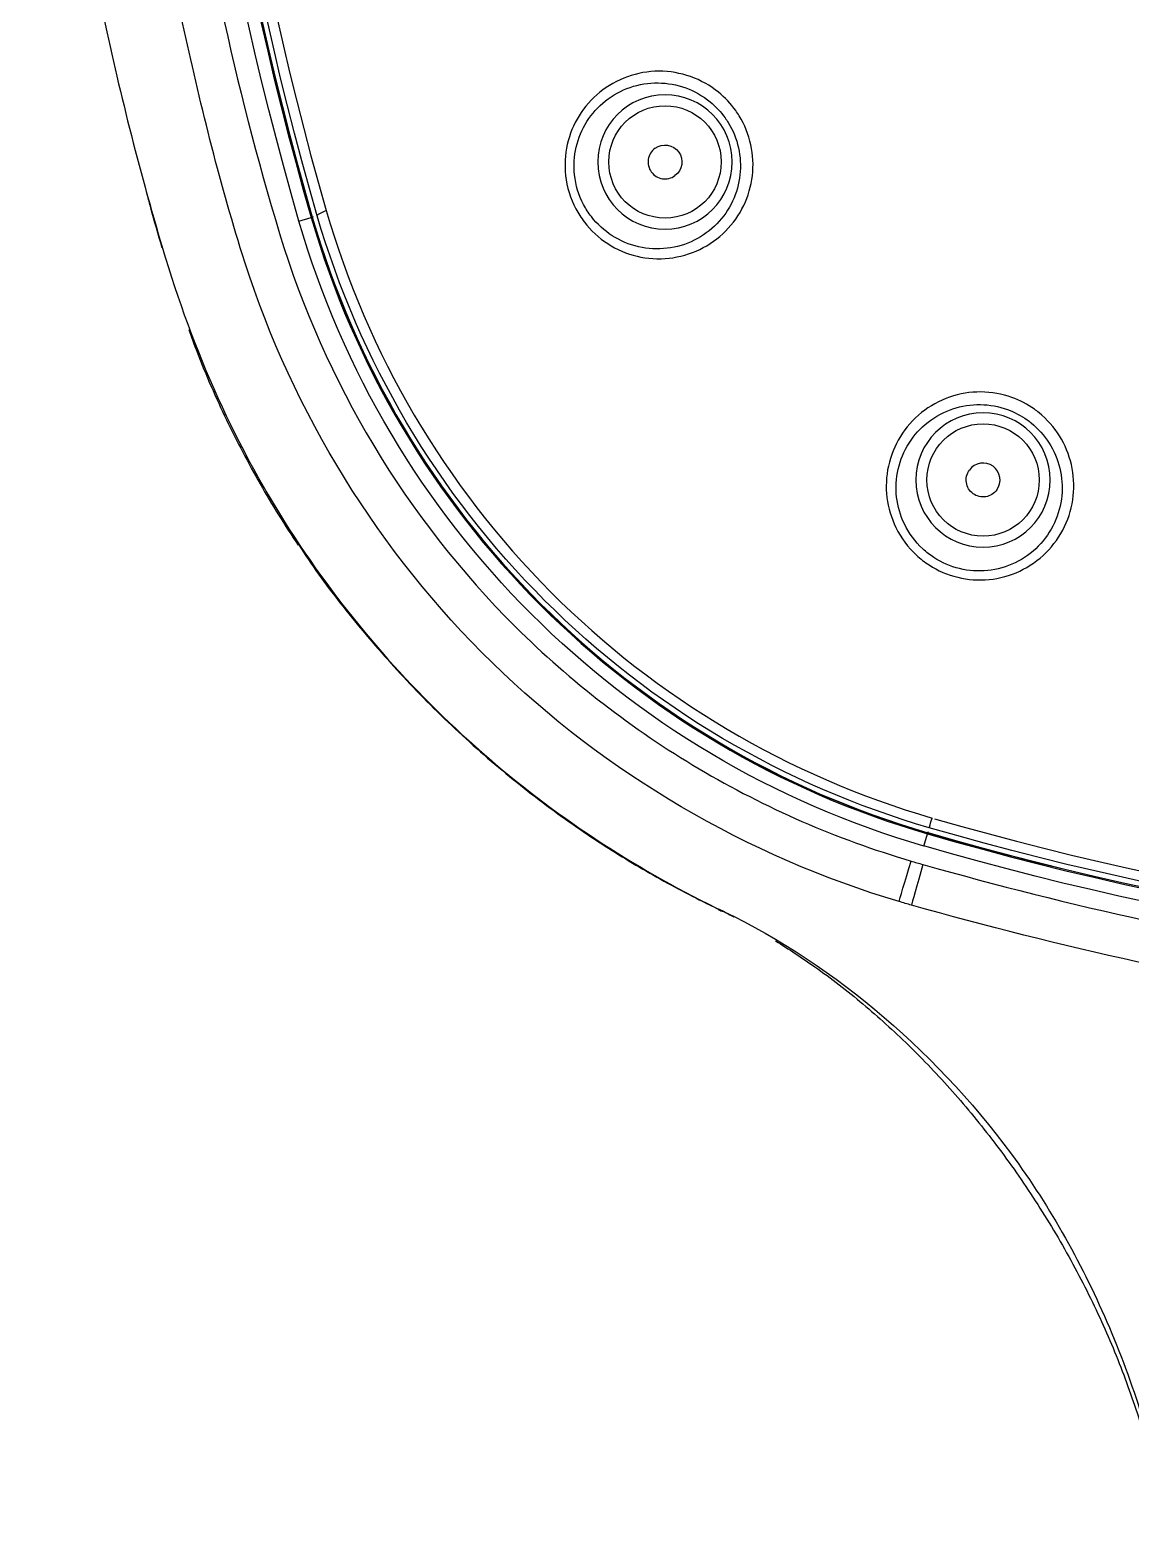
# Model space of a CAD drawing. Extents: x 14808 to 20058, y -13198 to -11680.
# Drawn here: x 18634.46 to 18640.96, y -12292.42 to -12283.53 of the extents above; entities that cross this region are included whole.
import ezdxf

# ---------------------------------------------------------------- set-up
doc = ezdxf.new("R2010")
doc.units = 0
doc.header["$LTSCALE"] = 7
doc.header["$MEASUREMENT"] = 0
doc.linetypes.add('CENTER', pattern=[2, 1.25, -0.25, 0.25, -0.25])
doc.layers.add('1', color=1, linetype='CENTER')

msp = doc.modelspace()

# ---------------------------------------------------------------- linework, layer by layer
at = {"layer": '1', "color": 7, "linetype": 'Continuous'}
for p, q in [((18636.0521, -12284.6559), (18636.1241, -12284.635)), ((18636.1287, -12284.6336), (18636.1241, -12284.635)), ((18636.1357, -12284.6316), (18636.1309, -12284.633)), ((18639.742, -12288.3457), (18639.7629, -12288.2737)), ((18639.7642, -12288.2691), (18639.7629, -12288.2737)), ((18639.7662, -12288.2621), (18639.7648, -12288.2669))]:
    msp.add_line(p, q, dxfattribs=at)
at = {"layer": '1', "color": 3, "linetype": 'Continuous', "extrusion": (0, 0, -1)}
for centre in [(-18638.2132, -12284.3068), (-18640.0911, -12286.1846)]:
    msp.add_circle(centre, 0.3967, dxfattribs=at)
at = {"layer": '1', "color": 3, "linetype": 'Continuous'}
for centre in [(18638.2132, -12284.3068), (18640.0911, -12286.1846)]:
    msp.add_circle(centre, 0.3317, dxfattribs=at)
at = {"layer": '1', "color": 7, "linetype": 'Continuous', "extrusion": (0, 0, -1)}
for centre, radius, start, end in [((-18654.4553, -12279.3175), 19.1618, 343.82384, 16.17616), ((-18654.4553, -12279.3175), 19.082, 343.82384, 16.17616), ((-18638.2132, -12284.3068), 0.1, 54, 234), ((-18641.2497, -12283.1482), 5.4118, 286.17616, 343.82384), ((-18641.2497, -12283.1482), 5.332, 286.17616, 343.82384), ((-18645.0803, -12269.9425), 19.082, 253.82384, 286.17616), ((-18645.0803, -12269.9425), 19.1618, 253.82384, 286.17616)]:
    msp.add_arc(centre, radius, start, end, dxfattribs=at)
at = {"layer": '1', "color": 7, "linetype": 'Continuous'}
for centre, radius, start, end in [((18654.4553, -12279.3175), 19.0868, 163.82384, 196.17616), ((18654.4553, -12279.3175), 19.0798, 163.82384, 196.17616), ((18641.2497, -12283.1482), 5.3368, 196.17616, 253.82384), ((18641.2497, -12283.1482), 5.3298, 196.17616, 253.82384), ((18640.0911, -12286.1846), 0.1, 324, 144), ((18645.0803, -12269.9425), 19.0868, 253.82384, 286.17616), ((18645.0803, -12269.9425), 19.0798, 253.82384, 286.17616)]:
    msp.add_arc(centre, radius, start, end, dxfattribs=at)
for points in [[(18636.16, -12284.6245), (18635.1593, -12281.1747), (18635.1593, -12277.4603), (18636.16, -12274.0105)], [(18636.213, -12274.0422), (18635.222, -12277.4661), (18635.222, -12281.1689), (18636.213, -12284.5928)], [(18638.1544, -12284.2259), (18638.1438, -12284.2336), (18638.1257, -12284.2532), (18638.1119, -12284.2907), (18638.1134, -12284.3307), (18638.1302, -12284.3671), (18638.1596, -12284.3942), (18638.1971, -12284.4081), (18638.2371, -12284.4065), (18638.2614, -12284.3954), (18638.272, -12284.3877)], [(18636.1599, -12284.6242), (18636.1582, -12284.6194), (18636.1821, -12284.6071), (18636.213, -12284.5928)], [(18640.172, -12286.2434), (18640.1643, -12286.254), (18640.1447, -12286.2721), (18640.1071, -12286.286), (18640.0671, -12286.2844), (18640.0307, -12286.2676), (18640.0036, -12286.2382), (18639.9897, -12286.2007), (18639.9913, -12286.1607), (18640.0025, -12286.1364), (18640.0102, -12286.1258)], [(18636.0525, -12286.5668), (18636.0535, -12286.5681), (18636.0549, -12286.5691), (18636.0568, -12286.5698)], [(18639.7733, -12288.2378), (18639.7732, -12288.2381), (18639.7805, -12288.2127), (18639.7899, -12288.1804)], [(18639.805, -12288.1848), (18643.2289, -12289.1758), (18646.9317, -12289.1758), (18650.3556, -12288.1848)], [(18650.3873, -12288.2378), (18646.9375, -12289.2385), (18643.2231, -12289.2385), (18639.7733, -12288.2378)], [(18639.595, -12288.6735), (18639.5977, -12288.6643), (18639.6304, -12288.5538), (18639.6656, -12288.4344)], [(18639.6656, -12288.4344), (18639.6891, -12288.4414), (18639.7126, -12288.4482), (18639.7361, -12288.4548)], [(18639.7362, -12288.4547), (18639.7022, -12288.5746), (18639.6708, -12288.6856), (18639.6682, -12288.6946)], [(18638.5288, -12288.7158), (18638.5591, -12288.7313), (18638.5893, -12288.7472), (18638.6194, -12288.7634)], [(18638.5292, -12288.7217), (18638.5383, -12288.7267), (18638.5483, -12288.73), (18638.5591, -12288.7316)]]:
    msp.add_open_spline(points, degree=3, dxfattribs=at)
for points, knots in [([(18634.468, -12279.3175), (18634.4648, -12280.5681), (18634.5818, -12281.8224), (18634.9088, -12283.5243), (18635.016, -12283.9925), (18635.1433, -12284.4558)], [0, 0, 0, 0, 0.72259, 0.72259, 1, 1, 1, 1]), ([(18639.595, -12288.6735), (18638.7007, -12288.409), (18637.8609, -12287.9164), (18636.5266, -12286.6124), (18636.0189, -12285.7935), (18635.5889, -12284.4499), (18635.4761, -12283.9888), (18635.2721, -12283.0676), (18635.1869, -12282.6036), (18634.982, -12281.2017), (18634.9141, -12280.2502), (18634.9149, -12279.3175)], [0, 0, 0, 0, 0.25, 0.25, 0.5, 0.5, 0.625, 0.625, 0.75, 0.75, 1, 1, 1, 1]), ([(18635.1602, -12279.3178), (18635.1592, -12280.2381), (18635.2245, -12281.1492), (18635.4834, -12282.9532), (18635.6708, -12283.851), (18636.2041, -12285.6084), (18636.6876, -12286.4125), (18637.6547, -12287.3732), (18638.0224, -12287.6576), (18638.8069, -12288.1217), (18639.2236, -12288.3039), (18639.6656, -12288.4344)], [0, 0, 0, 0, 0.25, 0.25, 0.5, 0.5, 0.75, 0.75, 0.875, 0.875, 1, 1, 1, 1]), ([(18635.1433, -12284.4558), (18635.1818, -12284.5959), (18635.2221, -12284.7355), (18635.4464, -12285.4742), (18635.7072, -12286.049), (18636.0573, -12286.5707)], [0, 0, 0, 0, 0.188429, 0.188429, 1, 1, 1, 1]), ([(18635.1449, -12284.4585), (18635.1549, -12284.4981), (18635.1854, -12284.6162), (18635.2192, -12284.7334), (18635.2428, -12284.8112)], [0, 0, 0, 0, 0.333833, 1, 1, 1, 1]), ([(18639.7733, -12288.2378), (18638.9152, -12287.9889), (18638.1341, -12287.5272), (18636.8707, -12286.2637), (18636.4089, -12285.4826), (18636.16, -12284.6245)], [0, 0, 0, 0, 0.5, 0.5, 1, 1, 1, 1]), ([(18636.2131, -12284.5928), (18636.456, -12285.4372), (18636.9144, -12286.2197), (18638.165, -12287.4741), (18638.9393, -12287.933), (18639.7899, -12288.1804)], [0, 0, 0, 0, 0.5, 0.5, 1, 1, 1, 1]), ([(18635.4012, -12285.296), (18635.4172, -12285.3409), (18635.4839, -12285.5222), (18635.6185, -12285.8298), (18635.8184, -12286.2107), (18635.9683, -12286.4517), (18636.0477, -12286.5696)], [0, 0, 0, 0, 0.099828, 0.404104, 0.701874, 1, 1, 1, 1]), ([(18636.0505, -12286.5676), (18636.0882, -12286.626), (18636.2071, -12286.802), (18636.4312, -12287.0845), (18636.7279, -12287.4176), (18637.0532, -12287.7343), (18637.4001, -12288.0253), (18637.7425, -12288.2746), (18638.0824, -12288.487), (18638.342, -12288.6274), (18638.4917, -12288.7013), (18638.53, -12288.7198)], [0, 0, 0, 0, 0.061655, 0.18866, 0.320868, 0.460034, 0.59462, 0.727912, 0.843217, 0.959923, 1, 1, 1, 1]), ([(18636.0574, -12286.5707), (18636.3752, -12287.0442), (18636.7482, -12287.4627), (18637.5966, -12288.1928), (18638.0745, -12288.502), (18638.5591, -12288.7316)], [0, 0, 0, 0, 0.5, 0.5, 1, 1, 1, 1]), ([(18639.7362, -12288.4547), (18641.476, -12288.9475), (18643.271, -12289.2377), (18646.8896, -12289.2376), (18648.6845, -12288.9475), (18650.4244, -12288.4547)], [0, 0, 0, 0, 0.5, 0.5, 1, 1, 1, 1]), ([(18638.5591, -12288.7316), (18639.2217, -12289.0502), (18639.8453, -12289.5847), (18640.5294, -12290.545), (18640.7161, -12290.8941), (18641.0141, -12291.6203), (18641.1304, -12292.0133), (18641.1868, -12292.3966)], [0, 0, 0, 0, 0.5, 0.5, 0.75, 0.75, 1, 1, 1, 1]), ([(18639.6685, -12288.6947), (18639.644, -12288.6878), (18639.6195, -12288.6807), (18639.595, -12288.6735), (18639.595, -12288.6735), (18639.595, -12288.6735), (18639.595, -12288.6735)], [0, 0, 0, 0, 0.999804, 0.999804, 0.999804, 1, 1, 1, 1]), ([(18650.4924, -12288.6946), (18648.73, -12289.1945), (18646.9124, -12289.483), (18643.2482, -12289.483), (18641.4306, -12289.1945), (18639.6682, -12288.6946)], [0, 0, 0, 0, 0.5, 0.5, 1, 1, 1, 1]), ([(18638.8658, -12288.9058), (18638.9442, -12288.9543), (18639.1199, -12289.0698), (18639.3836, -12289.2741), (18639.6555, -12289.5204), (18639.915, -12289.7932), (18640.1612, -12290.0933), (18640.3914, -12290.4191), (18640.6005, -12290.7651), (18640.7825, -12291.1241), (18640.9329, -12291.4864), (18641.0454, -12291.8227), (18641.1239, -12292.135), (18641.1593, -12292.3269), (18641.1739, -12292.4248)], [0, 0, 0, 0, 0.067023, 0.152331, 0.237387, 0.324711, 0.413983, 0.504918, 0.59816, 0.690099, 0.778856, 0.865018, 0.931462, 1, 1, 1, 1])]:
    msp.add_open_spline(points, degree=3, knots=knots, dxfattribs=at)
at = {"layer": '1', "color": 3, "linetype": 'Continuous'}
for points, knots in [([(18638.6307, -12284.0037), (18638.638, -12284.0139), (18638.6449, -12284.0244), (18638.6515, -12284.0351), (18638.6835, -12284.0873), (18638.707, -12284.1457), (18638.7201, -12284.2054), (18638.7332, -12284.2649), (18638.7362, -12284.3274), (18638.7292, -12284.3878), (18638.7221, -12284.4486), (18638.7045, -12284.5088), (18638.6781, -12284.5637), (18638.6512, -12284.6194), (18638.6146, -12284.6711), (18638.571, -12284.7148), (18638.527, -12284.759), (18638.4747, -12284.7962), (18638.4184, -12284.8232), (18638.3617, -12284.8505), (18638.2995, -12284.8683), (18638.2369, -12284.8751), (18638.1743, -12284.8819), (18638.1095, -12284.8779), (18638.048, -12284.8632), (18637.987, -12284.8487), (18637.9276, -12284.8233), (18637.8748, -12284.789), (18637.8226, -12284.7552), (18637.7755, -12284.7118), (18637.7374, -12284.6624), (18637.7183, -12284.6375), (18637.7012, -12284.6109), (18637.6866, -12284.5832), (18637.6546, -12284.5226), (18637.6337, -12284.4548), (18637.6261, -12284.3867), (18637.6193, -12284.326), (18637.6229, -12284.2633), (18637.6363, -12284.2038), (18637.6498, -12284.1441), (18637.6736, -12284.0859), (18637.7058, -12284.0341), (18637.7384, -12283.9816), (18637.7803, -12283.9341), (18637.8281, -12283.8953), (18637.8766, -12283.856), (18637.9325, -12283.8246), (18637.9912, -12283.8036), (18638.0505, -12283.7824), (18638.1144, -12283.7712), (18638.1775, -12283.7711), (18638.2406, -12283.7709), (18638.3048, -12283.7818), (18638.3645, -12283.803), (18638.4236, -12283.8239), (18638.48, -12283.8555), (18638.5289, -12283.8952), (18638.5674, -12283.9264), (18638.602, -12283.9633), (18638.6307, -12284.0037)], [0, 0, 0, 0, 0.010627, 0.010627, 0.010627, 0.063277, 0.063277, 0.063277, 0.115741, 0.115741, 0.115741, 0.168597, 0.168597, 0.168597, 0.222192, 0.222192, 0.222192, 0.276528, 0.276528, 0.276528, 0.331298, 0.331298, 0.331298, 0.386044, 0.386044, 0.386044, 0.440356, 0.440356, 0.440356, 0.494021, 0.494021, 0.494021, 0.520709, 0.520709, 0.520709, 0.579872, 0.579872, 0.579872, 0.632516, 0.632516, 0.632516, 0.685455, 0.685455, 0.685455, 0.739042, 0.739042, 0.739042, 0.7934, 0.7934, 0.7934, 0.848304, 0.848304, 0.848304, 0.903209, 0.903209, 0.903209, 0.957503, 0.957503, 0.957503, 1, 1, 1, 1]), ([(18638.5684, -12284.0471), (18638.5433, -12284.0117), (18638.5132, -12283.9794), (18638.4797, -12283.9519), (18638.4371, -12283.9168), (18638.3879, -12283.8887), (18638.3363, -12283.8699), (18638.2839, -12283.8507), (18638.2276, -12283.8405), (18638.1721, -12283.84), (18638.1164, -12283.8394), (18638.0599, -12283.8485), (18638.0073, -12283.8665), (18637.955, -12283.8844), (18637.9051, -12283.9117), (18637.8617, -12283.946), (18637.8188, -12283.9799), (18637.7811, -12284.0218), (18637.7517, -12284.0682), (18637.7226, -12284.1142), (18637.7009, -12284.1659), (18637.6885, -12284.2192), (18637.6762, -12284.2722), (18637.6728, -12284.3283), (18637.6787, -12284.3826), (18637.6854, -12284.4436), (18637.704, -12284.5043), (18637.7327, -12284.5586), (18637.7458, -12284.5834), (18637.7612, -12284.6072), (18637.7783, -12284.6294), (18637.8125, -12284.6735), (18637.8549, -12284.7123), (18637.9017, -12284.7423), (18637.9491, -12284.7727), (18638.0024, -12284.795), (18638.0569, -12284.8076), (18638.1118, -12284.8202), (18638.1696, -12284.8233), (18638.2253, -12284.8167), (18638.2809, -12284.8102), (18638.3359, -12284.7938), (18638.386, -12284.769), (18638.4354, -12284.7445), (18638.4813, -12284.7111), (18638.5198, -12284.6715), (18638.5576, -12284.6327), (18638.5894, -12284.5868), (18638.6125, -12284.5375), (18638.6351, -12284.4891), (18638.65, -12284.4361), (18638.6558, -12284.3827), (18638.6615, -12284.3299), (18638.6585, -12284.2753), (18638.6468, -12284.2232), (18638.6351, -12284.1711), (18638.6145, -12284.1201), (18638.5865, -12284.0745), (18638.5808, -12284.0652), (18638.5748, -12284.056), (18638.5684, -12284.0471)], [0, 0, 0, 0, 0.041909, 0.041909, 0.041909, 0.09562, 0.09562, 0.09562, 0.150202, 0.150202, 0.150202, 0.205052, 0.205052, 0.205052, 0.259577, 0.259577, 0.259577, 0.313483, 0.313483, 0.313483, 0.366837, 0.366837, 0.366837, 0.419959, 0.419959, 0.419959, 0.479709, 0.479709, 0.479709, 0.506662, 0.506662, 0.506662, 0.560861, 0.560861, 0.560861, 0.615667, 0.615667, 0.615667, 0.670809, 0.670809, 0.670809, 0.725814, 0.725814, 0.725814, 0.780165, 0.780165, 0.780165, 0.833521, 0.833521, 0.833521, 0.885888, 0.885888, 0.885888, 0.937666, 0.937666, 0.937666, 0.989529, 0.989529, 0.989529, 1, 1, 1, 1]), ([(18640.3941, -12285.7671), (18640.4034, -12285.7737), (18640.4126, -12285.7806), (18640.4214, -12285.7878), (18640.4688, -12285.8262), (18640.5102, -12285.8731), (18640.5424, -12285.9246), (18640.5748, -12285.9765), (18640.5988, -12286.0345), (18640.6125, -12286.0939), (18640.6264, -12286.1542), (18640.6301, -12286.2175), (18640.6235, -12286.2788), (18640.6168, -12286.3411), (18640.5992, -12286.403), (18640.5722, -12286.4594), (18640.545, -12286.5163), (18640.5074, -12286.5693), (18640.4626, -12286.6139), (18640.418, -12286.6583), (18640.3648, -12286.6956), (18640.3075, -12286.7225), (18640.251, -12286.7491), (18640.1889, -12286.7663), (18640.1264, -12286.7724), (18640.0649, -12286.7785), (18640.0014, -12286.774), (18639.9412, -12286.7593), (18639.8816, -12286.7447), (18639.8237, -12286.7197), (18639.7722, -12286.6864), (18639.746, -12286.6694), (18639.7211, -12286.6501), (18639.6981, -12286.6289), (18639.648, -12286.5827), (18639.6059, -12286.5262), (18639.576, -12286.4651), (18639.5489, -12286.4098), (18639.531, -12286.3492), (18639.5236, -12286.2883), (18639.516, -12286.2267), (18639.519, -12286.163), (18639.5322, -12286.1024), (18639.5456, -12286.0412), (18639.5697, -12285.9816), (18639.6026, -12285.9283), (18639.6357, -12285.8748), (18639.6786, -12285.8262), (18639.7278, -12285.7868), (18639.7768, -12285.7474), (18639.8336, -12285.716), (18639.8933, -12285.6954), (18639.9523, -12285.6749), (18640.0159, -12285.6644), (18640.0787, -12285.6649), (18640.1405, -12285.6654), (18640.2032, -12285.6766), (18640.2615, -12285.6977), (18640.3084, -12285.7146), (18640.3535, -12285.7382), (18640.3941, -12285.7671)], [0, 0, 0, 0, 0.009714, 0.009714, 0.009714, 0.062135, 0.062135, 0.062135, 0.114945, 0.114945, 0.114945, 0.168591, 0.168591, 0.168591, 0.223122, 0.223122, 0.223122, 0.278131, 0.278131, 0.278131, 0.332972, 0.332972, 0.332972, 0.387132, 0.387132, 0.387132, 0.440475, 0.440475, 0.440475, 0.493236, 0.493236, 0.493236, 0.519838, 0.519838, 0.519838, 0.578729, 0.578729, 0.578729, 0.631908, 0.631908, 0.631908, 0.685783, 0.685783, 0.685783, 0.740271, 0.740271, 0.740271, 0.795098, 0.795098, 0.795098, 0.849817, 0.849817, 0.849817, 0.903969, 0.903969, 0.903969, 0.957304, 0.957304, 0.957304, 1, 1, 1, 1]), ([(18640.3507, -12285.8294), (18640.3152, -12285.8042), (18640.2758, -12285.7836), (18640.2349, -12285.7687), (18640.184, -12285.7501), (18640.1292, -12285.7401), (18640.0752, -12285.7393), (18640.0202, -12285.7384), (18639.9644, -12285.7471), (18639.9125, -12285.7645), (18639.8598, -12285.7821), (18639.8097, -12285.8092), (18639.7661, -12285.8433), (18639.7223, -12285.8776), (18639.6839, -12285.92), (18639.6541, -12285.9669), (18639.6244, -12286.0138), (18639.6025, -12286.0664), (18639.5901, -12286.1206), (18639.5778, -12286.1743), (18639.5746, -12286.231), (18639.5808, -12286.286), (18639.587, -12286.3404), (18639.6026, -12286.3946), (18639.6265, -12286.4442), (18639.6529, -12286.4989), (18639.6903, -12286.5497), (18639.7351, -12286.5912), (18639.7556, -12286.6102), (18639.7778, -12286.6275), (18639.8013, -12286.6428), (18639.8473, -12286.6727), (18639.8992, -12286.6952), (18639.9526, -12286.7081), (18640.0064, -12286.7212), (18640.0633, -12286.7251), (18640.1183, -12286.7194), (18640.1741, -12286.7136), (18640.2295, -12286.6979), (18640.2797, -12286.6738), (18640.3305, -12286.6494), (18640.3775, -12286.6157), (18640.4169, -12286.5757), (18640.4562, -12286.5357), (18640.4889, -12286.4883), (18640.5124, -12286.4375), (18640.5356, -12286.3873), (18640.5505, -12286.3324), (18640.5557, -12286.2773), (18640.5608, -12286.2232), (18640.5568, -12286.1675), (18640.544, -12286.1146), (18640.5314, -12286.0626), (18640.5099, -12286.012), (18640.4811, -12285.9666), (18640.4526, -12285.9218), (18640.4162, -12285.881), (18640.3747, -12285.8475), (18640.3669, -12285.8412), (18640.3589, -12285.8352), (18640.3507, -12285.8294)], [0, 0, 0, 0, 0.042057, 0.042057, 0.042057, 0.09464, 0.09464, 0.09464, 0.148207, 0.148207, 0.148207, 0.202593, 0.202593, 0.202593, 0.257356, 0.257356, 0.257356, 0.312016, 0.312016, 0.312016, 0.366236, 0.366236, 0.366236, 0.419871, 0.419871, 0.419871, 0.47934, 0.47934, 0.47934, 0.506206, 0.506206, 0.506206, 0.559494, 0.559494, 0.559494, 0.61334, 0.61334, 0.61334, 0.667953, 0.667953, 0.667953, 0.723161, 0.723161, 0.723161, 0.778394, 0.778394, 0.778394, 0.832946, 0.832946, 0.832946, 0.886364, 0.886364, 0.886364, 0.938691, 0.938691, 0.938691, 0.990426, 0.990426, 0.990426, 1, 1, 1, 1])]:
    msp.add_open_spline(points, degree=3, knots=knots, dxfattribs=at)

doc.saveas('drawing.dxf')
